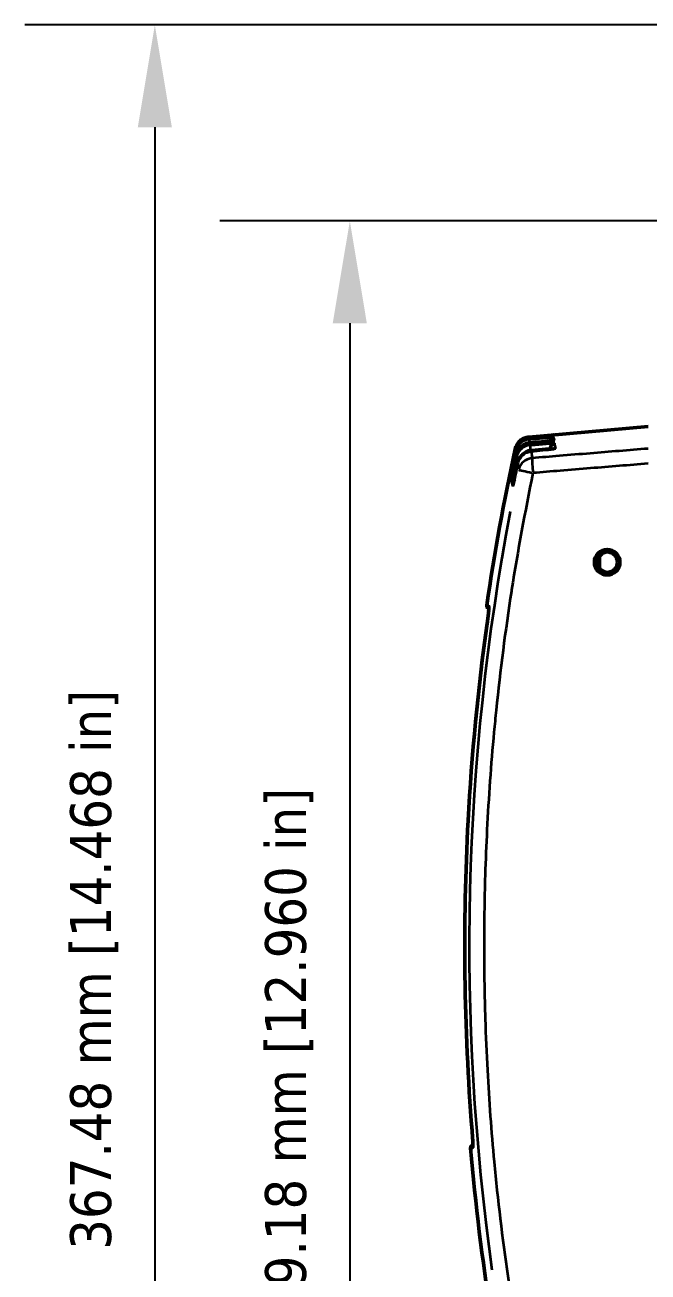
# Model space of a CAD drawing. Header units: millimetres. Extents: x 40 to 2195, y 40 to 1687.
# Drawn here: x 909.8 to 1031.6, y 803.5 to 1047.2 of the extents above; entities that cross this region are included whole.
import ezdxf

# ---------------------------------------------------------------- set-up
doc = ezdxf.new("R2010")
doc.units = ezdxf.units.MM
doc.header["$LTSCALE"] = 8
for name, color, linetype, lineweight in [('Dimension (ISO)', 7, 'Continuous', 25), ('Visible (ISO)', 7, 'Continuous', 50), ('Visible Narrow (ISO)', 7, 'Continuous', 35)]:
    doc.layers.add(name, color=color, linetype=linetype, lineweight=lineweight)
doc.styles.add('Note Text (ANSI)', font='tahoma.ttf')
doc.dimstyles.new('Default (ISO)', dxfattribs={"dimscale": 8, "dimtxt": 1, "dimasz": 2.5, "dimexe": 3.175, "dimexo": 0, "dimgap": 0.762, "dimtad": 1, "dimrnd": 1e-08, "dimzin": 0, "dimdsep": 46, "dimtxsty": 'Note Text (ANSI)', "dimcen": 0.09, "dimdle": 10, "dimclrd": 1, "dimclre": 1, "dimclrt": 1, "dimazin": 0, "dimtfac": 3.5052, "dimtmove": 0, "dimatfit": 3, "dimfxl": 1, "dimtolj": 1, "dimtzin": 0, "dimlwd": -1, "dimlwe": -1, "dimarcsym": 0})

# ---------------------------------------------------------------- blocks, each defined once
blk = doc.blocks.new('*D6')
at = {"layer": 'Defpoints', "color": 0, "transparency": 16777216}
for p in [(1046.17, 1047.24), (935.17, 679.76), (1030.35, 679.76)]:
    blk.add_point(p, dxfattribs=at)
at = {"layer": 'Dimension (ISO)', "color": 1, "transparency": 16777216}
for p, q in [((1046.17, 1047.24), (909.77, 1047.24)), ((935.17, 1027.24), (935.17, 699.76)), ((1030.35, 679.76), (909.77, 679.76))]:
    blk.add_line(p, q, dxfattribs=at)
for points in [[(931.84, 1027.24), (938.5, 1027.24), (935.17, 1047.24)], [(931.84, 699.76), (938.5, 699.76), (935.17, 679.76)]]:
    blk.add_solid(points, dxfattribs=at)
at = {"layer": 'Dimension (ISO)', "color": 1, "transparency": 16777216, "insert": (918.61, 807.9), "char_height": 8, "attachment_point": 1, "rotation": 90, "style": 'Note Text (ANSI)'}
blk.add_mtext('\\A1;367.48 mm [14.468 in]', dxfattribs=at)
blk = doc.blocks.new('*D7')
at = {"layer": 'Defpoints', "color": 0, "transparency": 16777216}
for p in [(1039.08, 1008.94), (973.29, 679.76), (1030.35, 679.76)]:
    blk.add_point(p, dxfattribs=at)
at = {"layer": 'Dimension (ISO)', "color": 1, "transparency": 16777216}
for p, q in [((1039.08, 1008.94), (947.89, 1008.94)), ((973.29, 988.94), (973.29, 699.76)), ((1030.35, 679.76), (947.89, 679.76))]:
    blk.add_line(p, q, dxfattribs=at)
for points in [[(969.95, 988.94), (976.62, 988.94), (973.29, 1008.94)], [(969.95, 699.76), (976.62, 699.76), (973.29, 679.76)]]:
    blk.add_solid(points, dxfattribs=at)
at = {"layer": 'Dimension (ISO)', "color": 1, "transparency": 16777216, "insert": (956.72, 788.75), "char_height": 8, "attachment_point": 1, "rotation": 90, "style": 'Note Text (ANSI)'}
blk.add_mtext('\\A1;329.18 mm [12.960 in]', dxfattribs=at)

msp = doc.modelspace()

# ---------------------------------------------------------------- linework, layer by layer
at = {"layer": 'Visible (ISO)'}
for p, q in [((1008.293, 966.717), (1031.6, 968.756)), ((1013.024, 966.898), (1013.024, 966.898)), ((1006.006, 958.989), (1006.006, 958.989)), ((1022.1, 943.491), (1022.1, 943.496)), ((1022.1, 941.117), (1022.1, 943.397)), ((1022.1, 941.017), (1022.1, 941.022)), ((1000.476, 933.243), (1000.476, 933.243)), ((996.646, 867.316), (996.646, 867.316)), ((996.647, 866.307), (996.647, 866.307)), ((996.649, 865.624), (996.649, 865.624)), ((996.652, 864.814), (996.652, 864.814)), ((997.151, 845.849), (997.151, 845.849)), ((997.151, 845.838), (997.151, 845.838)), ((997.673, 836.725), (997.673, 836.725)), ((998.296, 828.579), (998.296, 828.579))]:
    msp.add_line(p, q, dxfattribs=at)
msp.add_circle((1023.6, 942.256), 2.5, dxfattribs=at)
for start, end in [(167.73181, 171.62657), (184.96188, 189.07484)]:
    msp.add_arc((1452.186, 867.259), 457, start, end, dxfattribs=at)
for centre, major_axis, ratio, start_param, end_param in [((1008.418, 965.483), (-0.089, 0.996), 0.0340757, 0.0000013, 0.0000139), ((1008.562, 964.579), (-0.092, 0.996), 0.0340508, 6.2831794, 6.2831925), ((1452.169, 867.26), (25.919, 449.581), 0.9999998, 1.4107856, 1.4111066), ((1023.741, 942.257), (0, -1.999), 0.9993908, 3.1733098, 6.255405), ((997.358, 892.137), (0.013, 0.162), 0.6144603, 0.3497179, 0.3499505), ((996.681, 868.793), (-0.004, 0.162), 0.6157996, 2.7699118, 2.7700433)]:
    msp.add_ellipse(centre, major_axis=major_axis, ratio=ratio, start_param=start_param, end_param=end_param, dxfattribs=at)
for points, knots in [([(1005.623, 964.366), (1005.692, 964.683), (1005.814, 964.992), (1006.144, 965.543), (1006.354, 965.793), (1006.837, 966.209), (1007.115, 966.38), (1007.69, 966.617), (1007.991, 966.691), (1008.293, 966.717)], [0, 0, 0, 0, 0.09723284, 0.09723284, 0.1927647, 0.1927647, 0.28835764, 0.28835764, 0.37922357, 0.37922357, 0.37922357, 0.37922357]), ([(1005.662, 964.123), (1005.731, 964.443), (1005.855, 964.756), (1006.188, 965.31), (1006.4, 965.559), (1006.884, 965.975), (1007.163, 966.146), (1007.735, 966.381), (1008.031, 966.453), (1008.328, 966.479)], [0, 0, 0, 0, 0.09821105, 0.09821105, 0.19392885, 0.19392885, 0.28975637, 0.28975637, 0.37927725, 0.37927725, 0.37927725, 0.37927725]), ([(1005.809, 963.206), (1005.879, 963.529), (1006.003, 963.844), (1006.337, 964.402), (1006.55, 964.654), (1007.036, 965.072), (1007.316, 965.244), (1007.885, 965.476), (1008.177, 965.548), (1008.47, 965.575)], [0, 0, 0, 0, 0.09891112, 0.09891112, 0.19524172, 0.19524172, 0.29137553, 0.29137553, 0.37959263, 0.37959263, 0.37959263, 0.37959263]), ([(1008.293, 966.717), (1008.293, 966.717), (1008.293, 966.717), (1008.293, 966.717), (1008.293, 966.717)], [0.499999304771, 0.499999304771, 0.499999304771, 0.499999304771, 0.5, 0.5000023154874, 0.5000023154874, 0.5000023154874, 0.5000023154874]), ([(1012.328, 965.932), (1012.353, 966.008), (1012.386, 966.08), (1012.487, 966.252), (1012.563, 966.342), (1012.72, 966.482), (1012.799, 966.535), (1012.961, 966.616), (1013.044, 966.646), (1013.144, 966.667), (1013.159, 966.67), (1013.174, 966.672)], [-0.13963686, -0.13963686, -0.13963686, -0.13963686, -0.11399476, -0.11399476, -0.07249403, -0.07249403, -0.03581944, -0.03581944, 0, 0, 0.00640773, 0.00640773, 0.00640773, 0.00640773]), ([(1012.494, 964.632), (1012.504, 964.678), (1012.516, 964.724), (1012.532, 964.769), (1012.548, 964.815), (1012.567, 964.861), (1012.589, 964.906), (1012.593, 964.914), (1012.597, 964.922), (1012.602, 964.93), (1012.623, 964.971), (1012.647, 965.011), (1012.673, 965.05), (1012.698, 965.087), (1012.726, 965.123), (1012.755, 965.158), (1012.767, 965.172), (1012.779, 965.185), (1012.791, 965.199), (1012.822, 965.232), (1012.855, 965.264), (1012.89, 965.294), (1012.922, 965.322), (1012.956, 965.347), (1012.991, 965.372), (1013.01, 965.385), (1013.03, 965.397), (1013.05, 965.409), (1013.08, 965.427), (1013.11, 965.444), (1013.141, 965.459), (1013.171, 965.473), (1013.202, 965.487), (1013.234, 965.498), (1013.265, 965.51), (1013.296, 965.52), (1013.328, 965.528), (1013.338, 965.531), (1013.349, 965.534), (1013.359, 965.536)], [0, 0, 0, 0, 0.11321686, 0.11321686, 0.11321686, 0.22886371, 0.22886371, 0.22886371, 0.25, 0.25, 0.25, 0.35662898, 0.35662898, 0.35662898, 0.45896774, 0.45896774, 0.45896774, 0.5, 0.5, 0.5, 0.60272216, 0.60272216, 0.60272216, 0.69783354, 0.69783354, 0.69783354, 0.75, 0.75, 0.75, 0.82732353, 0.82732353, 0.82732353, 0.90283308, 0.90283308, 0.90283308, 0.97582104, 0.97582104, 0.97582104, 1, 1, 1, 1]), ([(1012.505, 966.854), (1012.509, 966.858), (1012.514, 966.862), (1012.55, 966.895), (1012.584, 966.922), (1012.652, 966.971), (1012.686, 966.992), (1012.742, 967.022), (1012.762, 967.032), (1012.813, 967.055), (1012.843, 967.068), (1012.905, 967.089), (1012.937, 967.098), (1012.999, 967.113), (1013.031, 967.119), (1013.075, 967.125), (1013.087, 967.126), (1013.1, 967.127)], [0.48608629, 0.48608629, 0.48608629, 0.48608629, 0.5, 0.5, 0.60274231, 0.60274231, 0.6971464, 0.6971464, 0.75, 0.75, 0.82612762, 0.82612762, 0.90064315, 0.90064315, 0.97288142, 0.97288142, 1, 1, 1, 1]), ([(1013.135, 966.908), (1013.13, 966.908), (1013.118, 966.908), (1013.107, 966.907), (1013.094, 966.906), (1013.087, 966.906), (1013.08, 966.905)], [-0.1572043671, -0.1572043671, -0.1572043671, -0.1572043671, -0.1549196037, -0.1526345726, -0.1526345726, -0.1495454738, -0.1495454738, -0.1495454738, -0.1495454738]), ([(1013.282, 966.012), (1013.278, 966.012), (1013.268, 966.013), (1013.257, 966.013), (1013.228, 966.013), (1013.195, 966.012), (1013.157, 966.008)], [-0.170099241, -0.170099241, -0.170099241, -0.170099241, -0.167166666, -0.164234092, -0.164234092, -0.143415547, -0.143415547, -0.143415547, -0.143415547]), ([(1006.068, 961.595), (1006.137, 961.919), (1006.26, 962.237), (1006.595, 962.801), (1006.808, 963.056), (1007.297, 963.479), (1007.578, 963.652), (1008.143, 963.884), (1008.431, 963.955), (1008.719, 963.983)], [0, 0, 0, 0, 0.09948591, 0.09948591, 0.19683705, 0.19683705, 0.29331105, 0.29331105, 0.38025488, 0.38025488, 0.38025488, 0.38025488]), ([(1012.494, 964.632), (1012.489, 964.607), (1012.483, 964.581), (1012.472, 964.531), (1012.467, 964.505), (1012.461, 964.48)], [-0.015647461, -0.015647461, -0.015647461, -0.015647461, -0.007824187, -0.007824187, -0.000001, -0.000001, -0.000001, -0.000001]), ([(1004.694, 959.979), (1004.698, 959.995), (1004.701, 960.011), (1004.728, 960.112), (1004.763, 960.195), (1004.825, 960.3), (1004.842, 960.327), (1004.86, 960.352)], [-0.165332952, -0.165332952, -0.165332952, -0.165332952, -0.15842346, -0.15842346, -0.12095478, -0.12095478, -0.108122242, -0.108122242, -0.108122242, -0.108122242]), ([(1004.766, 959.514), (1004.773, 959.544), (1004.782, 959.575), (1004.793, 959.604), (1004.803, 959.634), (1004.816, 959.663), (1004.829, 959.691), (1004.844, 959.721), (1004.86, 959.749), (1004.877, 959.777), (1004.884, 959.787), (1004.891, 959.798), (1004.898, 959.808), (1004.919, 959.84), (1004.943, 959.869), (1004.968, 959.898), (1004.995, 959.928), (1005.024, 959.956), (1005.054, 959.982), (1005.076, 960.001), (1005.099, 960.019), (1005.122, 960.036), (1005.129, 960.041), (1005.136, 960.046), (1005.143, 960.051)], [0.00001171, 0.00001171, 0.00001171, 0.00001171, 0.07142686, 0.07142686, 0.07142686, 0.14467204, 0.14467204, 0.14467204, 0.2207306, 0.2207306, 0.2207306, 0.25, 0.25, 0.25, 0.33889349, 0.33889349, 0.33889349, 0.43258767, 0.43258767, 0.43258767, 0.5, 0.5, 0.5, 0.51937557, 0.51937557, 0.51937557, 0.51937557]), ([(1004.889, 958.822), (1004.887, 958.812), (1004.886, 958.804), (1004.883, 958.788), (1004.881, 958.779), (1004.88, 958.771)], [-0.0029253943, -0.0029253943, -0.0029253943, -0.0029253943, 0, 0, 0.0034506731, 0.0034506731, 0.0034506731, 0.0034506731]), ([(1004.948, 958.33), (1004.949, 958.335), (1004.952, 958.345), (1004.954, 958.354), (1004.98, 958.435), (1005.017, 958.511), (1005.118, 958.652), (1005.182, 958.719), (1005.332, 958.831), (1005.415, 958.878), (1005.509, 958.914)], [-0.1582515, -0.1582515, -0.1582515, -0.1582515, -0.15601305, -0.15377123, -0.15377123, -0.11691828, -0.11691828, -0.07905643, -0.07905643, -0.04421262, -0.04421262, -0.04421262, -0.04421262]), ([(1000.474, 933.243), (1000.441, 933.248), (1000.409, 933.257), (1000.328, 933.287), (1000.281, 933.314), (1000.198, 933.38), (1000.162, 933.421), (1000.104, 933.51), (1000.082, 933.56), (1000.055, 933.663), (1000.05, 933.717), (1000.055, 933.783), (1000.056, 933.796), (1000.058, 933.809)], [0.006171136, 0.006171136, 0.006171136, 0.006171136, 0.016058239, 0.016058239, 0.031981448, 0.031981448, 0.047913575, 0.047913575, 0.063845384, 0.063845384, 0.079777205, 0.079777205, 0.083758828, 0.083758828, 0.083758828, 0.083758828]), ([(1000.139, 930.302), (1000.191, 930.676), (1000.241, 931.055), (1000.328, 931.758), (1000.367, 932.092), (1000.428, 932.676), (1000.452, 932.935), (1000.481, 933.339), (1000.488, 933.497), (1000.487, 933.605), (1000.485, 933.625), (1000.485, 933.625)], [0, 0, 0, 0, 0.11325684, 0.11325684, 0.22426256, 0.22426256, 0.33433656, 0.33433656, 0.44169623, 0.44169623, 0.48013263, 0.48013263, 0.48013263, 0.48013263]), ([(997.188, 831.239), (995.596, 851.349), (995.34, 871.608), (997.115, 904.643), (998.356, 917.516), (1000.139, 930.302)], [0, 0, 0, 0, 6.0517241, 6.0517241, 9.9246784, 9.9246784, 9.9246784, 9.9246784]), ([(997.346, 828.272), (997.346, 828.292), (997.346, 828.312), (997.344, 828.503), (997.339, 828.716), (997.319, 829.223), (997.303, 829.529), (997.265, 830.186), (997.24, 830.547), (997.205, 831.018), (997.197, 831.129), (997.188, 831.239)], [0.22025041, 0.22025041, 0.22025041, 0.22025041, 0.23204743, 0.23204743, 0.32888297, 0.32888297, 0.43534241, 0.43534241, 0.54452071, 0.54452071, 0.57779054, 0.57779054, 0.57779054, 0.57779054]), ([(997.334, 827.916), (997.334, 827.916), (997.335, 827.92), (997.338, 827.946), (997.34, 827.98), (997.345, 828.099), (997.347, 828.205), (997.344, 828.503), (997.339, 828.717), (997.319, 829.223), (997.303, 829.529), (997.265, 830.187), (997.24, 830.547), (997.205, 831.018), (997.197, 831.129), (997.188, 831.239)], [0.09805524, 0.09805524, 0.09805524, 0.09805524, 0.11643563, 0.11643563, 0.15938406, 0.15938406, 0.23211309, 0.23211309, 0.32893802, 0.32893802, 0.43539139, 0.43539139, 0.54457214, 0.54457214, 0.57779846, 0.57779846, 0.57779846, 0.57779846]), ([(996.899, 827.732), (996.894, 827.785), (996.899, 827.841), (996.924, 827.944), (996.945, 827.995), (997.001, 828.085), (997.037, 828.126), (997.119, 828.194), (997.165, 828.221), (997.257, 828.257), (997.301, 828.268), (997.346, 828.272)], [0, 0, 0, 0, 0.016144693, 0.016144693, 0.032068886, 0.032068886, 0.048000978, 0.048000978, 0.063932789, 0.063932789, 0.07737096, 0.07737096, 0.07737096, 0.07737096])]:
    msp.add_open_spline(points, degree=3, knots=knots, dxfattribs=at)
for points in [[(1008.328, 966.479), (1009.912, 966.621), (1011.496, 966.763), (1013.08, 966.905)], [(1008.47, 965.575), (1010.032, 965.719), (1011.595, 965.864), (1013.157, 966.008)], [(1004.736, 959.755), (1005.038, 961.212), (1005.346, 962.669), (1005.662, 964.123)], [(1004.889, 958.822), (1005.189, 960.285), (1005.495, 961.747), (1005.809, 963.206)], [(1008.719, 963.983), (1010.2, 964.125), (1011.682, 964.267), (1013.163, 964.409)], [(1005.171, 957.248), (1005.463, 958.699), (1005.762, 960.148), (1006.068, 961.595)], [(1004.736, 959.755), (1004.735, 959.747), (1004.733, 959.74), (1004.732, 959.733)], [(1021.6, 942.256), (1021.602, 942.472), (1021.666, 942.881), (1021.955, 943.452), (1022.405, 943.901), (1022.972, 944.19), (1023.6, 944.29), (1024.228, 944.19), (1024.795, 943.901), (1025.245, 943.452), (1025.534, 942.881), (1025.598, 942.472), (1025.6, 942.256)], [(1025.6, 942.256), (1025.598, 942.04), (1025.534, 941.631), (1025.245, 941.061), (1024.795, 940.612), (1024.228, 940.323), (1023.6, 940.223), (1022.972, 940.323), (1022.405, 940.612), (1021.955, 941.061), (1021.666, 941.631), (1021.602, 942.04), (1021.6, 942.256)]]:
    msp.add_open_spline(points, degree=3, dxfattribs=at)
at = {"layer": 'Visible Narrow (ISO)'}
for p, q in [((1008.363, 966.276), (1008.332, 966.469)), ((1008.784, 965.155), (1013.119, 965.516)), ((1013.13, 966.939), (1013.1, 967.126)), ((1005.627, 964.34), (1005.624, 964.359)), ((1007.093, 964.611), (1007.093, 964.611)), ((1012.268, 964.463), (1008.788, 964.173)), ((1004.729, 959.753), (1004.695, 959.975)), ((1005.859, 958.272), (1005.859, 958.272)), ((1021.604, 942.256), (1021.668, 942.257)), ((1000.14, 930.302), (1000.139, 930.302)), ((999.533, 918.386), (999.533, 918.386)), ((997.189, 831.239), (997.188, 831.239)), ((997.189, 831.239), (997.189, 831.239)), ((998.072, 831.291), (998.072, 831.291)), ((997.266, 827.732), (996.9, 827.732))]:
    msp.add_line(p, q, dxfattribs=at)
for radius, start, end in [(456.997, 167.76082, 168.26597), (456.91, 167.78867, 168.29518), (456.833, 167.81341, 168.32114), (456.572, 167.89748, 168.40932), (456.417, 167.94738, 168.4617), (455.981, 168.08916, 168.61056), (456.421, 172.68395, 183.90311)]:
    msp.add_arc((1452.186, 867.259), radius, start, end, dxfattribs=at)
for centre, major_axis, ratio, start_param, end_param in [((1008.381, 965.713), (-0.087, 0.996), 0.0341004, 0.0449532, 0.6607038), ((1008.381, 965.713), (-0.087, 0.996), 0.0341009, 0.9889618, 0.9891186), ((1008.418, 965.483), (-0.089, 0.996), 0.0340757, 6.2289442, 6.2803305), ((1008.452, 965.27), (-0.085, 0.996), 0.0341251, 0.1379883, 1.2062573), ((1008.562, 964.579), (-0.092, 0.996), 0.0340508, 6.1642478, 6.2769255), ((1031.331, 820.296), (-23.039, 146.421), 0.0000763, 6.137123, 6.1566837), ((1008.63, 964.15), (-0.083, 0.997), 0.0341498, 0.217549, 1.4895783), ((1037.046, 820.483), (-23.948, 146.655), 0.0000193, 6.161414, 6.2012563), ((1006.601, 964.146), (-0.977, 0.212), 0.0000163, 0.0256301, 0.41774), ((1028.962, 819.887), (-23.339, 144.479), 0.0000156, 6.2051536, 6.224124), ((1006.673, 963.703), (-0.977, 0.212), 0.0000159, 0.0696496, 0.8022867), ((1006.601, 964.146), (-0.977, 0.212), 0.0000758, 0.6327253, 0.6327359), ((1028.867, 819.807), (-23.245, 144.559), 0.000101, 6.1362478, 6.1553457), ((1006.855, 962.577), (-0.978, 0.209), 0.0000153, 0.1118721, 1.1530234), ((1006.673, 963.704), (-0.978, 0.211), 0.0004295, 0.8464566, 0.8464687), ((1008.815, 962.987), (-0.095, 0.995), 0.0340257, 6.0989986, 6.2734956), ((1007.046, 961.388), (-0.978, 0.207), 0.0000171, 6.2153592, 6.2796155), ((1028.85, 819.489), (-23.23, 144.882), 0.0001616, 6.0476723, 6.0849876), ((1009.204, 959.691), (-2.936, 0.615), 0.0071539, 0.1588015, 1.4641125), ((1009.204, 959.692), (-2.962, -0.476), 0.9718588, 4.7080731, 5.8454219), ((1009.204, 959.692), (-0.244, 2.99), 0.0347842, 0.3039137, 1.501455), ((1025.809, 821.578), (-21.118, 138.412), 0.0001308, 6.0802348, 6.1256278), ((1026.701, 821.683), (-21.065, 139.103), 0.0001265, 6.1107262, 6.1107286), ((1450.055, 867.261), (1.289, 453.792), 0.9991535, 1.3853688, 1.7134797), ((1000.961, 933.737), (0, 0.5), 0.9989663, 1.447903, 1.8652602), ((997.803, 827.775), (0, -0.5), 0.9989797, 4.3604511, 4.7760222), ((997.803, 827.775), (0, -0.5), 0.9989797, 4.3051881, 4.3052638)]:
    msp.add_ellipse(centre, major_axis=major_axis, ratio=ratio, start_param=start_param, end_param=end_param, dxfattribs=at)
for points, knots in [([(1008.294, 966.709), (1008.206, 966.701), (1008.118, 966.689), (1007.942, 966.658), (1007.853, 966.638), (1007.694, 966.595), (1007.623, 966.573), (1007.439, 966.508), (1007.328, 966.461), (1007.101, 966.348), (1006.986, 966.281), (1006.807, 966.16), (1006.741, 966.111), (1006.609, 966.005), (1006.544, 965.948), (1006.419, 965.829), (1006.36, 965.767), (1006.219, 965.606), (1006.141, 965.506), (1006.005, 965.305), (1005.946, 965.205), (1005.887, 965.092), (1005.882, 965.083), (1005.835, 964.988), (1005.796, 964.902), (1005.728, 964.728), (1005.699, 964.641), (1005.655, 964.489), (1005.638, 964.424), (1005.624, 964.358)], [0.0000486, 0.0000486, 0.0000486, 0.0000486, 0.06987991, 0.06987991, 0.14141429, 0.14141429, 0.2, 0.2, 0.29493125, 0.29493125, 0.4, 0.4, 0.46478828, 0.46478828, 0.53239414, 0.53239414, 0.6, 0.6, 0.7, 0.7, 0.79145738, 0.79145738, 0.8, 0.8, 0.87481503, 0.87481503, 0.94708369, 0.94708369, 1, 1, 1, 1]), ([(1005.662, 964.123), (1005.681, 964.213), (1005.705, 964.301), (1005.761, 964.479), (1005.794, 964.568), (1005.857, 964.717), (1005.885, 964.778), (1005.967, 964.941), (1006.025, 965.041), (1006.165, 965.253), (1006.249, 965.364), (1006.395, 965.53), (1006.452, 965.59), (1006.574, 965.708), (1006.639, 965.765), (1006.773, 965.873), (1006.842, 965.925), (1007.027, 966.05), (1007.145, 966.119), (1007.373, 966.231), (1007.48, 966.277), (1007.676, 966.346), (1007.763, 966.373), (1007.938, 966.418), (1008.025, 966.436), (1008.185, 966.462), (1008.258, 966.471), (1008.331, 966.478)], [0, 0, 0, 0, 0.07217654, 0.07217654, 0.14692702, 0.14692702, 0.2, 0.2, 0.29068985, 0.29068985, 0.4, 0.4, 0.46486654, 0.46486654, 0.53243327, 0.53243327, 0.6, 0.6, 0.70800344, 0.70800344, 0.8, 0.8, 0.87191355, 0.87191355, 0.94214601, 0.94214601, 1, 1, 1, 1]), ([(1008.365, 966.263), (1008.203, 966.249), (1008.041, 966.222), (1007.884, 966.182), (1007.853, 966.174), (1007.822, 966.166), (1007.792, 966.157), (1007.735, 966.141), (1007.679, 966.123), (1007.624, 966.103), (1007.525, 966.068), (1007.427, 966.028), (1007.333, 965.983), (1007.239, 965.938), (1007.147, 965.888), (1007.058, 965.834), (1007.024, 965.813), (1006.99, 965.791), (1006.957, 965.769), (1006.953, 965.767), (1006.95, 965.764), (1006.947, 965.762), (1006.866, 965.708), (1006.787, 965.649), (1006.712, 965.586), (1006.636, 965.523), (1006.563, 965.457), (1006.494, 965.387), (1006.453, 965.345), (1006.413, 965.303), (1006.375, 965.259), (1006.341, 965.221), (1006.308, 965.181), (1006.276, 965.141), (1006.204, 965.05), (1006.137, 964.955), (1006.076, 964.856), (1006.031, 964.783), (1005.988, 964.707), (1005.949, 964.63), (1005.902, 964.536), (1005.859, 964.438), (1005.821, 964.339), (1005.769, 964.201), (1005.727, 964.059), (1005.696, 963.915)], [0.00000007, 0.00000007, 0.00000007, 0.00000007, 0.12849762, 0.12849762, 0.12849762, 0.15354523, 0.15354523, 0.15354523, 0.2, 0.2, 0.2, 0.283013, 0.283013, 0.283013, 0.36530363, 0.36530363, 0.36530363, 0.39688418, 0.39688418, 0.39688418, 0.4, 0.4, 0.4, 0.47690853, 0.47690853, 0.47690853, 0.55419818, 0.55419818, 0.55419818, 0.6, 0.6, 0.6, 0.64024482, 0.64024482, 0.64024482, 0.73183565, 0.73183565, 0.73183565, 0.8, 0.8, 0.8, 0.88352998, 0.88352998, 0.88352998, 0.99999976, 0.99999976, 0.99999976, 0.99999976]), ([(1005.81, 963.206), (1005.842, 963.351), (1005.884, 963.493), (1005.936, 963.632), (1005.973, 963.731), (1006.016, 963.828), (1006.064, 963.923), (1006.122, 964.038), (1006.187, 964.149), (1006.258, 964.255), (1006.3, 964.317), (1006.344, 964.378), (1006.391, 964.436), (1006.422, 964.476), (1006.455, 964.516), (1006.489, 964.554), (1006.553, 964.628), (1006.621, 964.698), (1006.693, 964.765), (1006.764, 964.832), (1006.838, 964.895), (1006.915, 964.954), (1006.962, 964.991), (1007.011, 965.026), (1007.06, 965.06), (1007.064, 965.062), (1007.067, 965.065), (1007.07, 965.067), (1007.158, 965.126), (1007.248, 965.18), (1007.341, 965.229), (1007.435, 965.279), (1007.531, 965.324), (1007.63, 965.364), (1007.665, 965.378), (1007.7, 965.391), (1007.736, 965.404), (1007.791, 965.424), (1007.847, 965.442), (1007.904, 965.459), (1008.059, 965.504), (1008.219, 965.537), (1008.38, 965.557), (1008.411, 965.561), (1008.443, 965.565), (1008.474, 965.567)], [0.0000001, 0.0000001, 0.0000001, 0.0000001, 0.11647048, 0.11647048, 0.11647048, 0.2, 0.2, 0.2, 0.30103852, 0.30103852, 0.30103852, 0.35980077, 0.35980077, 0.35980077, 0.4, 0.4, 0.4, 0.47664498, 0.47664498, 0.47664498, 0.55290049, 0.55290049, 0.55290049, 0.6, 0.6, 0.6, 0.60317007, 0.60317007, 0.60317007, 0.68608207, 0.68608207, 0.68608207, 0.7700941, 0.7700941, 0.7700941, 0.8, 0.8, 0.8, 0.84652832, 0.84652832, 0.84652832, 0.97482701, 0.97482701, 0.97482701, 0.99999999, 0.99999999, 0.99999999, 0.99999999]), ([(1008.543, 965.135), (1008.384, 965.122), (1008.226, 965.095), (1008.072, 965.057), (1008.039, 965.048), (1008.006, 965.039), (1007.973, 965.03), (1007.916, 965.014), (1007.859, 964.996), (1007.804, 964.976), (1007.711, 964.943), (1007.62, 964.906), (1007.531, 964.864), (1007.443, 964.823), (1007.357, 964.777), (1007.273, 964.728), (1007.228, 964.701), (1007.183, 964.673), (1007.14, 964.643), (1007.136, 964.641), (1007.132, 964.638), (1007.128, 964.636), (1007.048, 964.581), (1006.969, 964.522), (1006.894, 964.46), (1006.818, 964.397), (1006.745, 964.33), (1006.675, 964.259), (1006.635, 964.218), (1006.595, 964.176), (1006.557, 964.133), (1006.524, 964.095), (1006.491, 964.056), (1006.46, 964.016), (1006.388, 963.925), (1006.321, 963.831), (1006.26, 963.732), (1006.214, 963.658), (1006.171, 963.582), (1006.132, 963.504), (1006.084, 963.409), (1006.042, 963.312), (1006.004, 963.213), (1005.952, 963.074), (1005.91, 962.931), (1005.878, 962.786)], [0.00000025, 0.00000025, 0.00000025, 0.00000025, 0.12605711, 0.12605711, 0.12605711, 0.1530705, 0.1530705, 0.1530705, 0.2, 0.2, 0.2, 0.27770308, 0.27770308, 0.27770308, 0.35479142, 0.35479142, 0.35479142, 0.39647277, 0.39647277, 0.39647277, 0.4, 0.4, 0.4, 0.47697855, 0.47697855, 0.47697855, 0.55468033, 0.55468033, 0.55468033, 0.6, 0.6, 0.6, 0.6399025, 0.6399025, 0.6399025, 0.73113907, 0.73113907, 0.73113907, 0.8, 0.8, 0.8, 0.88325631, 0.88325631, 0.88325631, 0.99999955, 0.99999955, 0.99999955, 0.99999955]), ([(1008.294, 966.709), (1008.827, 966.755), (1009.36, 966.802), (1010.428, 966.895), (1010.962, 966.941), (1012.03, 967.034), (1012.565, 967.081), (1013.1, 967.127)], [0, 0, 0, 0, 0.3333333, 0.3333333, 0.6666667, 0.6666667, 1, 1, 1, 1]), ([(1013.135, 966.908), (1012.6, 966.86), (1012.066, 966.813), (1010.998, 966.717), (1010.464, 966.669), (1009.397, 966.573), (1008.863, 966.526), (1008.331, 966.478)], [0, 0, 0, 0, 0.3333333, 0.3333333, 0.6666667, 0.6666667, 1, 1, 1, 1]), ([(1008.365, 966.263), (1008.899, 966.309), (1009.434, 966.354), (1009.968, 966.4), (1010.503, 966.445), (1011.037, 966.49), (1011.571, 966.536), (1012.105, 966.581), (1012.64, 966.627), (1013.174, 966.672)], [0, 0, 0, 0, 0.3333333, 0.3333333, 0.3333333, 0.6666667, 0.6666667, 0.6666667, 1, 1, 1, 1]), ([(1013.282, 966.012), (1012.747, 965.963), (1012.212, 965.913), (1011.143, 965.814), (1010.609, 965.765), (1009.541, 965.666), (1009.008, 965.617), (1008.474, 965.567)], [0.00000351, 0.00000351, 0.00000351, 0.00000351, 0.33333333, 0.33333333, 0.66666667, 0.66666667, 1, 1, 1, 1]), ([(1006.07, 961.594), (1006.079, 961.634), (1006.089, 961.675), (1006.116, 961.779), (1006.134, 961.843), (1006.17, 961.951), (1006.186, 961.995), (1006.222, 962.09), (1006.243, 962.141), (1006.273, 962.208), (1006.28, 962.223), (1006.308, 962.284), (1006.332, 962.33), (1006.385, 962.43), (1006.415, 962.484), (1006.457, 962.553), (1006.466, 962.567), (1006.506, 962.629), (1006.539, 962.678), (1006.61, 962.778), (1006.65, 962.829), (1006.705, 962.896), (1006.719, 962.913), (1006.776, 962.979), (1006.821, 963.029), (1006.916, 963.125), (1006.965, 963.172), (1007.036, 963.235), (1007.056, 963.253), (1007.13, 963.315), (1007.185, 963.358), (1007.248, 963.404), (1007.252, 963.408), (1007.314, 963.452), (1007.373, 963.492), (1007.463, 963.547), (1007.49, 963.563), (1007.572, 963.611), (1007.628, 963.641), (1007.707, 963.679), (1007.727, 963.689), (1007.806, 963.726), (1007.865, 963.751), (1007.972, 963.793), (1008.019, 963.809), (1008.137, 963.849), (1008.209, 963.87), (1008.307, 963.894), (1008.329, 963.9), (1008.423, 963.921), (1008.495, 963.934), (1008.622, 963.953), (1008.674, 963.959), (1008.727, 963.965)], [0, 0, 0, 0, 0.0492957, 0.0492957, 0.125, 0.125, 0.1751668, 0.1751668, 0.2335196, 0.2335196, 0.25, 0.25, 0.3012822, 0.3012822, 0.3598595, 0.3598595, 0.375, 0.375, 0.4273397, 0.4273397, 0.4820452, 0.4820452, 0.5, 0.5, 0.5534162, 0.5534162, 0.6051156, 0.6051156, 0.625, 0.625, 0.6754158, 0.6754158, 0.6794968, 0.6794968, 0.7285421, 0.7285421, 0.75, 0.75, 0.7911166, 0.7911166, 0.8056698, 0.8056698, 0.845525, 0.845525, 0.875, 0.875, 0.9185494, 0.9185494, 0.9314356, 0.9314356, 0.9719574, 0.9719574, 1, 1, 1, 1]), ([(1008.595, 964.157), (1008.467, 964.147), (1008.339, 964.123), (1008.215, 964.088), (1008.177, 964.077), (1008.139, 964.065), (1008.102, 964.052), (1007.943, 963.996), (1007.792, 963.919), (1007.652, 963.825), (1007.512, 963.73), (1007.383, 963.616), (1007.272, 963.488), (1007.249, 963.462), (1007.228, 963.436), (1007.207, 963.41), (1007.196, 963.396), (1007.185, 963.382), (1007.174, 963.367)], [0, 0, 0, 0, 0.15306952, 0.15306952, 0.15306952, 0.2, 0.2, 0.2, 0.4, 0.4, 0.4, 0.6, 0.6, 0.6, 0.63990528, 0.63990528, 0.63990528, 0.66085583, 0.66085583, 0.66085583, 0.66085583]), ([(1013.541, 964.426), (1013.139, 964.388), (1012.737, 964.349), (1012.335, 964.311), (1011.934, 964.272), (1011.533, 964.234), (1011.131, 964.195), (1010.73, 964.157), (1010.329, 964.118), (1009.929, 964.08), (1009.528, 964.041), (1009.128, 964.003), (1008.727, 963.965)], [0, 0, 0, 0, 0.25, 0.25, 0.25, 0.5, 0.5, 0.5, 0.75, 0.75, 0.75, 0.99999998, 0.99999998, 0.99999998, 0.99999998]), ([(1008.727, 963.965), (1008.76, 963.759), (1008.828, 963.326), (1008.904, 962.847), (1008.943, 962.596)], [0, 0, 0, 0, 0.5, 0.99998682, 0.99998682, 0.99998682, 0.99998682]), ([(1031.6, 964.442), (1027.836, 964.135), (1024.066, 963.828), (1020.29, 963.52), (1018.283, 963.357), (1016.274, 963.193), (1014.263, 963.029), (1012.491, 962.885), (1010.718, 962.74), (1008.943, 962.596)], [0, 0, 0, 0, 0.5, 0.5, 0.5, 0.7658038, 0.7658038, 0.7658038, 1, 1, 1, 1]), ([(1013.541, 964.426), (1013.476, 964.443), (1013.353, 964.465), (1013.189, 964.466), (1013.042, 964.441), (1012.953, 964.408), (1012.91, 964.386), (1012.906, 964.384)], [0.00004919, 0.00004919, 0.00004919, 0.00004919, 0.125, 0.25, 0.375, 0.5, 0.5125282, 0.5125282, 0.5125282, 0.5125282]), ([(1013.541, 964.426), (1013.541, 964.426), (1013.541, 964.426), (1013.471, 964.426), (1013.403, 964.425), (1013.287, 964.419), (1013.238, 964.415), (1013.186, 964.411), (1013.18, 964.41), (1013.171, 964.409), (1013.167, 964.409), (1013.163, 964.409)], [0, 0, 0, 0, 0.00000082, 0.00000082, 0.07150383, 0.07150383, 0.125, 0.125, 0.13074686, 0.13074686, 0.13542779, 0.13542779, 0.13542779, 0.13542779]), ([(1031.6, 961.526), (1027.862, 961.221), (1024.118, 960.916), (1020.368, 960.611), (1018.387, 960.449), (1016.404, 960.287), (1014.419, 960.125), (1012.648, 959.981), (1010.874, 959.836), (1009.1, 959.691)], [0, 0, 0, 0, 0.5, 0.5, 0.5, 0.7641666, 0.7641666, 0.7641666, 1, 1, 1, 1]), ([(1009.1, 959.691), (1007.513, 952.112), (1006.124, 944.5), (1004.93, 936.853), (1004.918, 936.776), (1004.906, 936.698), (1004.894, 936.621), (1003.692, 928.895), (1002.69, 921.132), (1001.89, 913.348), (1001.743, 911.916), (1001.603, 910.484), (1001.47, 909.052), (1000.878, 902.692), (1000.422, 896.32), (1000.101, 889.939), (999.952, 886.987), (999.832, 884.032), (999.742, 881.076), (999.593, 876.208), (999.522, 871.336), (999.531, 866.464), (999.539, 861.989), (999.613, 857.514), (999.754, 853.041), (999.86, 849.689), (1000.003, 846.338), (1000.184, 842.989), (1000.506, 837.004), (1000.948, 831.025), (1001.508, 825.059), (1001.68, 823.231), (1001.863, 821.403), (1002.057, 819.577), (1002.85, 812.11), (1003.83, 804.667), (1004.996, 797.241), (1005.046, 796.926), (1005.096, 796.61), (1005.146, 796.295)], [0.00000116, 0.00000116, 0.00000116, 0.00000116, 0.14142464, 0.14142464, 0.14142464, 0.14285714, 0.14285714, 0.14285714, 0.28571429, 0.28571429, 0.28571429, 0.31198071, 0.31198071, 0.31198071, 0.42857143, 0.42857143, 0.42857143, 0.48253403, 0.48253403, 0.48253403, 0.57142857, 0.57142857, 0.57142857, 0.6530896, 0.6530896, 0.6530896, 0.71428571, 0.71428571, 0.71428571, 0.82363036, 0.82363036, 0.82363036, 0.85714286, 0.85714286, 0.85714286, 0.99417722, 0.99417722, 0.99417722, 0.99999877, 0.99999877, 0.99999877, 0.99999877]), ([(1004.766, 959.514), (1004.78, 959.418), (1004.814, 959.199), (1004.857, 958.923), (1004.88, 958.771)], [0.00000326, 0.00000326, 0.00000326, 0.00000326, 0.5, 0.99999335, 0.99999335, 0.99999335, 0.99999335]), ([(1005.218, 957.482), (1005.215, 957.472), (1005.212, 957.463), (1005.209, 957.454), (1005.207, 957.444), (1005.204, 957.435), (1005.202, 957.426), (1005.194, 957.399), (1005.187, 957.371), (1005.181, 957.343), (1005.175, 957.317), (1005.17, 957.291), (1005.165, 957.263), (1005.158, 957.228), (1005.152, 957.19), (1005.147, 957.152), (1005.144, 957.128), (1005.142, 957.104), (1005.139, 957.079)], [0.81761567, 0.81761567, 0.81761567, 0.81761567, 0.83214992, 0.83214992, 0.83214992, 0.84615385, 0.84615385, 0.84615385, 0.88652442, 0.88652442, 0.88652442, 0.92307692, 0.92307692, 0.92307692, 0.97062217, 0.97062217, 0.97062217, 0.99991676, 0.99991676, 0.99991676, 0.99991676]), ([(1023.65, 944.256), (1023.448, 944.254), (1023.038, 944.186), (1022.478, 943.901), (1022.028, 943.451), (1021.741, 942.885), (1021.672, 942.466), (1021.672, 942.257)], [0.50337247, 0.50337247, 0.50337247, 0.50337247, 0.6, 0.7, 0.8, 0.9, 1, 1, 1, 1]), ([(1021.672, 942.257), (1021.672, 942.047), (1021.741, 941.629), (1022.028, 941.062), (1022.478, 940.613), (1023.042, 940.325), (1023.459, 940.258), (1023.666, 940.258)], [0, 0, 0, 0, 0.1, 0.2, 0.3, 0.4, 0.49909551, 0.49909551, 0.49909551, 0.49909551]), ([(1000.467, 933.809), (1000.434, 933.809), (1000.403, 933.809), (1000.372, 933.809), (1000.342, 933.809), (1000.314, 933.809), (1000.287, 933.809), (1000.278, 933.809), (1000.27, 933.809), (1000.262, 933.809), (1000.239, 933.809), (1000.218, 933.809), (1000.198, 933.809), (1000.179, 933.809), (1000.161, 933.809), (1000.146, 933.809), (1000.135, 933.809), (1000.124, 933.809), (1000.115, 933.809), (1000.101, 933.809), (1000.09, 933.809), (1000.081, 933.809), (1000.072, 933.809), (1000.065, 933.809), (1000.062, 933.809), (1000.06, 933.809), (1000.059, 933.809), (1000.058, 933.809), (1000.058, 933.809), (1000.058, 933.809), (1000.058, 933.809)], [0, 0, 0, 0, 0.07261161, 0.07261161, 0.07261161, 0.14353789, 0.14353789, 0.14353789, 0.16666667, 0.16666667, 0.16666667, 0.22919384, 0.22919384, 0.22919384, 0.28987209, 0.28987209, 0.28987209, 0.33333333, 0.33333333, 0.33333333, 0.40004809, 0.40004809, 0.40004809, 0.46583953, 0.46583953, 0.46583953, 0.5, 0.5, 0.5, 0.50889028, 0.50889028, 0.50889028, 0.50889028])]:
    msp.add_open_spline(points, degree=3, knots=knots, dxfattribs=at)
for points in [[(1008.293, 966.717), (1008.293, 966.717), (1008.293, 966.714), (1008.294, 966.709)], [(1013.541, 964.426), (1013.507, 964.635), (1013.442, 965.03), (1013.386, 965.376), (1013.359, 965.536)], [(1012.541, 964.349), (1012.525, 964.447), (1012.509, 964.541), (1012.494, 964.632)], [(1005.171, 957.248), (1005.16, 957.193), (1005.149, 957.137), (1005.139, 957.079)], [(1000.14, 930.302), (1000.152, 930.389), (1000.177, 930.568), (1000.214, 930.848), (1000.254, 931.155), (1000.295, 931.48), (1000.337, 931.825), (1000.377, 932.184), (1000.416, 932.55), (1000.45, 932.908), (1000.477, 933.245), (1000.493, 933.537), (1000.494, 933.75), (1000.479, 933.809), (1000.467, 933.809)], [(997.306, 827.732), (997.319, 827.732), (997.338, 827.805), (997.349, 828.057), (997.348, 828.395), (997.338, 828.776), (997.322, 829.175), (997.302, 829.572), (997.279, 829.954), (997.256, 830.316), (997.234, 830.646), (997.211, 830.949), (997.196, 831.144), (997.189, 831.239)]]:
    msp.add_open_spline(points, degree=3, dxfattribs=at)

# ---------------------------------------------------------------- dimensions: what is measured, and where the dimension line sits
at = {"layer": 'Dimension (ISO)', "color": 1, "true_color": 0xff0000}
for base, p1, angle, text, picture, middle in [((935.172, 679.756), (1046.169, 1047.24), 90, '<> mm [14.468 in]', '*D6', (935.172, 863.498)), ((973.285, 679.756), (1039.078, 1008.94), 270, '<> mm [12.960 in]', '*D7', (973.285, 844.348))]:
    dim = msp.add_linear_dim(base=base, p1=p1, p2=(1030.354, 679.756), angle=angle, text=text, dimstyle='Default (ISO)', override={"dimgap": 0.762, "dimdec": 2, "dimpost": '', "dimtol": 0, "dimlim": 0, "dimtp": 0, "dimtm": 0, "dimtdec": 2, "dimtofl": 0, "dimatfit": 1}, dxfattribs=at)
    dim.commit()
    dim.dimension.update_dxf_attribs({"geometry": picture, "text_midpoint": middle, "dimtype": 160})

doc.saveas('drawing.dxf')
